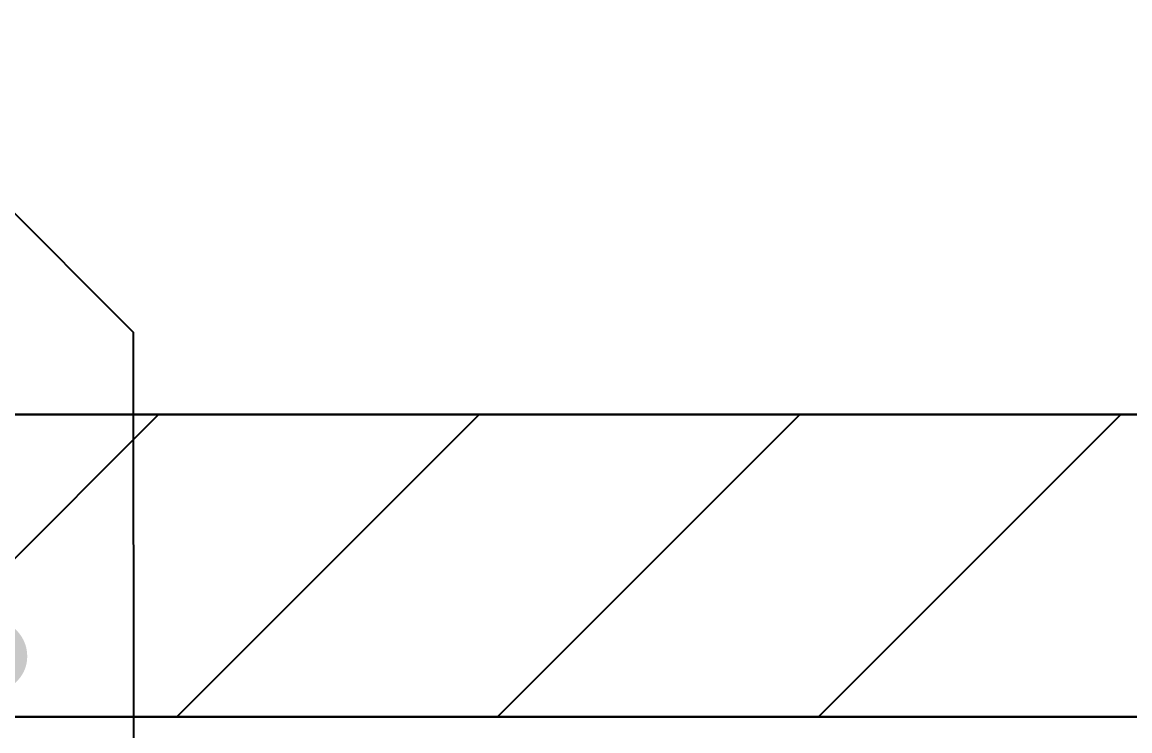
# Model space of a CAD drawing. Extents: x -170 to 1783, y -20 to 1205.
# Drawn here: x 69.65 to 84.31, y 1195.82 to 1205.19 of the extents above; entities that cross this region are included whole.
import ezdxf

# ---------------------------------------------------------------- set-up
doc = ezdxf.new("R2010")
doc.units = 0
doc.header["$LTSCALE"] = 96
doc.header["$MEASUREMENT"] = 0
for name, color, linetype in [('A-WALL-EXT_A', 7, 'Continuous'), ('A-WALL-PATT_A', 7, 'Continuous'), ('A-WALL_A', 7, 'Continuous'), ('MAIN_PANEL_COMP', 7, 'Continuous'), ('SM', 7, 'Continuous'), ('X-BASE-04-EXISTING_A', 7, 'Continuous')]:
    doc.layers.add(name, color=color, linetype=linetype)

# ---------------------------------------------------------------- blocks, each defined once
blk = doc.blocks.new('EC-FPFC-56')
at = {"layer": 'SM', "color": 60, "linetype": 'Continuous'}
for p, q in [((16.427, 3.311), (12.327, -0.791)), ((12.327, -0.791), (6.528, -0.792))]:
    blk.add_line(p, q, dxfattribs=at)
at = {"layer": 'SM', "color": 60, "linetype": 'Continuous', "width": 0.577333}
blk.add_text('56', height=4, dxfattribs=at).set_placement((5.426, 0.669))

msp = doc.modelspace()

# ---------------------------------------------------------------- linework, layer by layer
at = {"layer": 'A-WALL-EXT_A', "color": 2, "linetype": 'Continuous'}
msp.add_line((218.5, 1196), (34, 1196), dxfattribs=at)
at = {"layer": 'A-WALL-PATT_A', "color": 47, "linetype": 'Continuous'}
for p, q in [((67.45758, 1196), (71.45758, 1200)), ((71.70022, 1196), (75.70022, 1200)), ((75.94286, 1196), (79.94286, 1200)), ((80.1855, 1196), (84.1855, 1200))]:
    msp.add_line(p, q, dxfattribs=at)
at = {"layer": 'A-WALL_A', "color": 2, "linetype": 'Continuous'}
for p, q in [((1462, 1200), (38, 1200)), ((38, 1196), (1462, 1196))]:
    msp.add_line(p, q, dxfattribs=at)
at = {"layer": 'X-BASE-04-EXISTING_A', "color": 7, "linetype": 'Continuous'}
msp.add_line((0, 1200), (1500, 1200), dxfattribs=at)
at = {"layer": 'X-BASE-04-EXISTING_A', "color": 2, "linetype": 'Continuous'}
for p, q in [((1462, 1200), (38, 1200)), ((38, 1196), (1462, 1196))]:
    msp.add_line(p, q, dxfattribs=at)
at = {"layer": 'X-BASE-04-EXISTING_A', "color": 47, "linetype": 'Continuous'}
for p, q in [((67.45758, 1196), (71.45758, 1200)), ((71.70022, 1196), (75.70022, 1200)), ((75.94286, 1196), (79.94286, 1200)), ((80.1855, 1196), (84.1855, 1200))]:
    msp.add_line(p, q, dxfattribs=at)

# ---------------------------------------------------------------- block references
at = {"layer": 'MAIN_PANEL_COMP', "color": 47, "linetype": 'Continuous', "rotation": 90}
msp.add_blockref('EC-FPFC-56', (70.3313, 1188.76022), dxfattribs=at)

doc.saveas('drawing.dxf')
